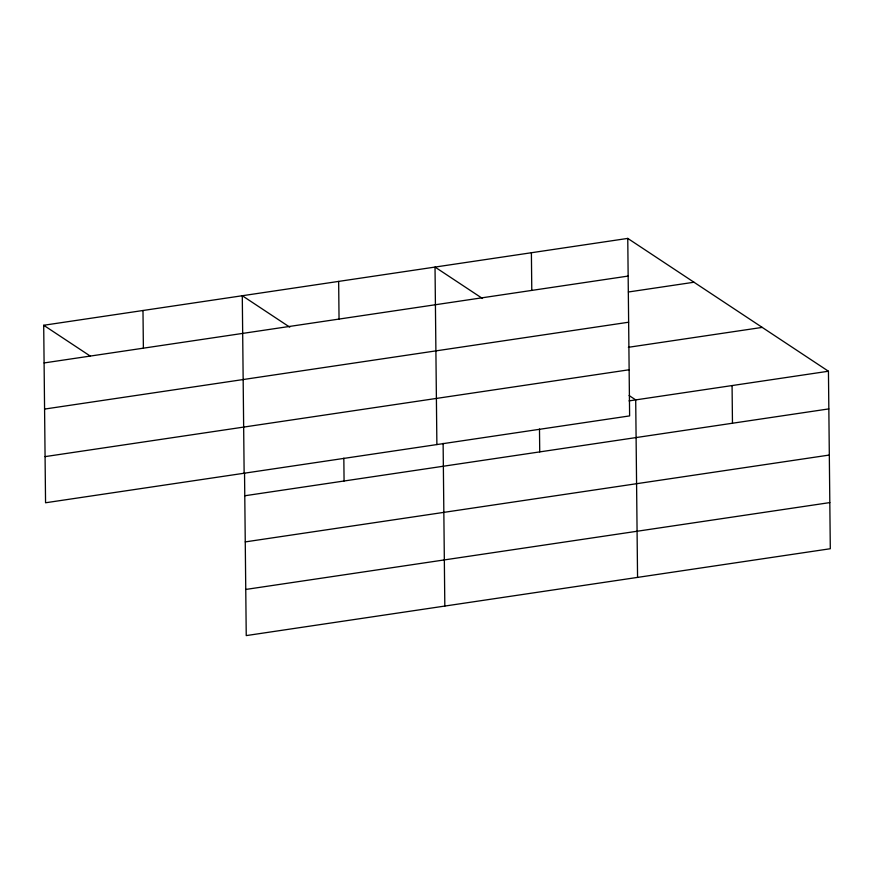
<?xml version="1.0" encoding="UTF-8"?>
<svg xmlns="http://www.w3.org/2000/svg" width="874" height="874" viewBox="0 0 874 874"><rect width="100%" height="100%" fill="white"/><g stroke="black" fill="none" stroke-linecap="round" stroke-linejoin="round"><path stroke-width="1.31" d="M627.761 238.405L629.619 415.904L45.557 502.769L43.7 325.27L627.761 238.405L828.443 371.232L830.3 548.73L246.239 635.595L244.534 472.889M44.093 362.939L628.155 276.075M628.395 291.992L693.989 282.236M44.574 409.076L628.635 322.222M628.373 347.306L762.215 327.4M45.077 456.621L629.138 369.768M629.007 400.893L828.443 371.232M244.775 495.766L828.836 408.901M245.266 541.902L829.317 455.048M245.758 589.447L829.819 502.594M482.481 298.482L435.023 267.073L436.88 444.571M629.083 395.518L635.704 399.899L637.561 577.397M289.742 327.149L242.284 295.729L244.141 473.238M43.7 325.27L90.055 355.947M732.073 385.565L732.467 423.234M539.487 429.025L539.728 451.902M531.392 252.739L531.785 290.408M443.118 443.358L444.822 606.064M343.832 458.129L344.072 480.995M338.653 281.406L339.046 319.076M142.986 310.499L143.38 348.169"/></g></svg>
